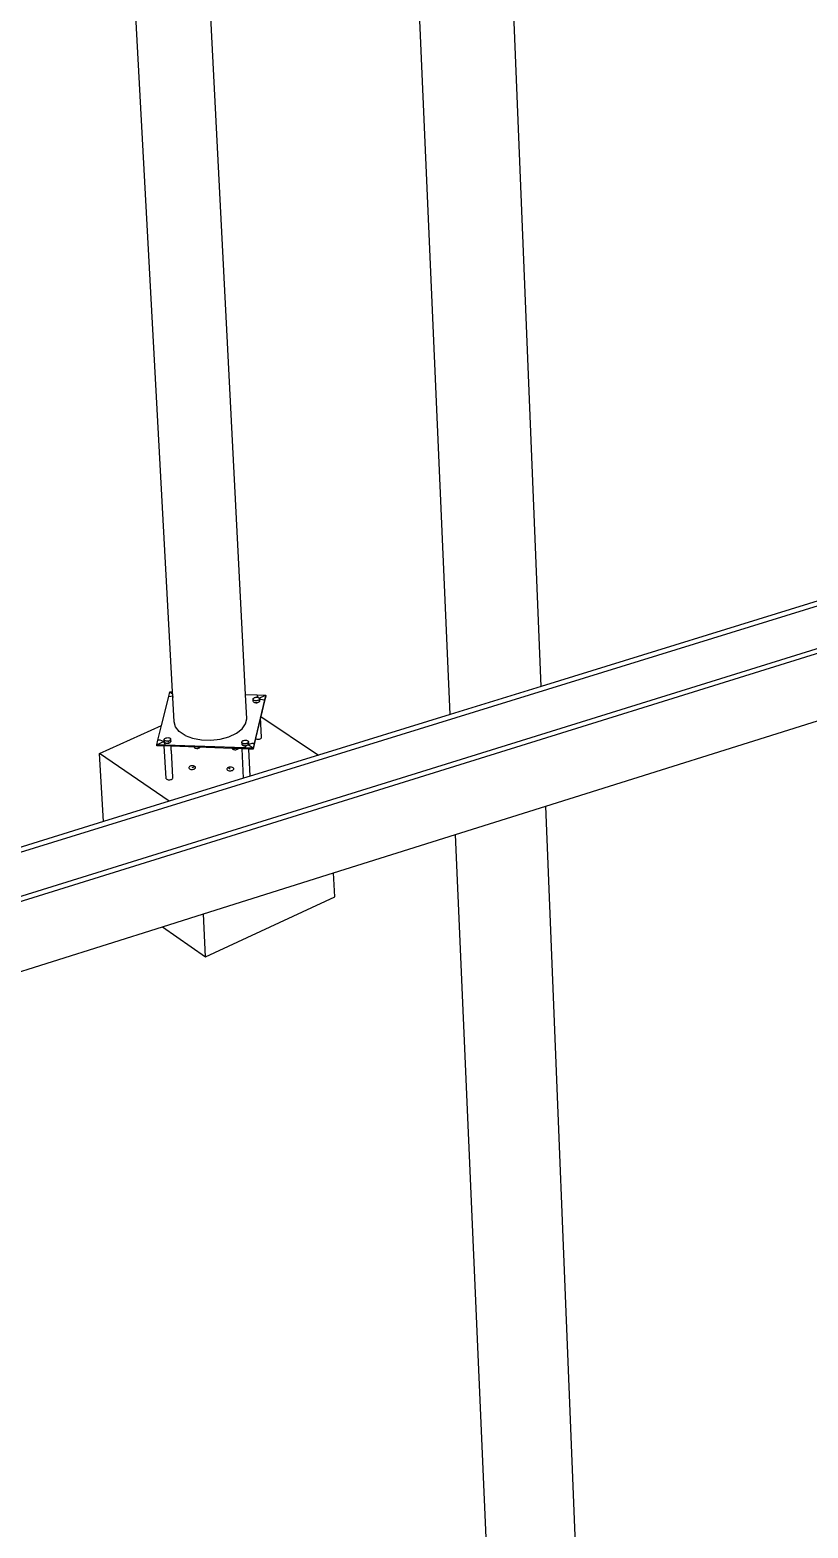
# Model space of a CAD drawing. Header units: inches. Extents: x -1339 to 1886, y -1058 to 789.
# Drawn here: x -308.1 to -155.8, y -192.8 to 100.8 of the extents above; entities that cross this region are included whole.
import ezdxf

# ---------------------------------------------------------------- set-up
doc = ezdxf.new("R2010")
doc.units = ezdxf.units.IN
doc.header["$MEASUREMENT"] = 0

msp = doc.modelspace()

# ---------------------------------------------------------------- linework, layer by layer
for p, q in [((1606.44, 532.39), (-531.31, -128.81)), ((-522.9, -135.29), (1614.06, 529.96)), ((1614.95, 529.68), (-521.92, -136.05)), ((-208.08, -27.86), (-214.93, 142.64)), ((-225.86, -33.36), (-233.32, 137.71)), ((-265.94, -29.43), (-273.96, 126.82)), ((-280.22, -28.92), (-288.44, 122.94)), ((-127.2, -2.87), (-208.08, -27.86)), ((-207.14, -51.33), (-126.64, -25.99)), ((-280.98, -29.81), (-280.76, -28.9)), ((-280.76, -28.9), (-280.22, -28.92)), ((-280.76, -28.9), (-280.2, -29.28)), ((-280.18, -29.59), (-280.22, -28.92)), ((-208.08, -27.86), (-225.86, -33.36)), ((-282.39, -35.51), (-280.98, -29.81)), ((-280.98, -29.81), (-280.55, -29.79)), ((-280.55, -29.79), (-280.18, -29.73)), ((-280.17, -29.84), (-280.19, -29.88)), ((-280.17, -29.84), (-280.19, -29.87)), ((-280.19, -29.88), (-280.19, -29.97)), ((-280.19, -29.97), (-280.16, -30.03)), ((-280.18, -29.59), (-280.18, -29.59)), ((-280.18, -29.73), (-280.18, -29.59)), ((-280.17, -29.84), (-280.18, -29.73)), ((-280.16, -29.95), (-280.17, -29.84)), ((-280.16, -29.96), (-280.16, -29.95)), ((-280.16, -30.03), (-280.16, -29.96)), ((-279.9, -34.8), (-280.16, -30.03)), ((-265.94, -29.43), (-263.64, -29.51)), ((-265.7, -34.19), (-265.94, -29.43)), ((-264.46, -30.3), (-264.41, -30.21)), ((-264.46, -30.39), (-264.46, -30.3)), ((-264.41, -30.48), (-264.46, -30.39)), ((-264.44, -30.64), (-264.46, -30.39)), ((-264.44, -30.64), (-264.46, -30.67)), ((-264.42, -30.58), (-264.44, -30.64)), ((-264.44, -30.67), (-264.41, -30.61)), ((-264.44, -30.76), (-264.44, -30.64)), ((-264.44, -30.76), (-264.44, -30.67)), ((-264.4, -30.85), (-264.44, -30.76)), ((-264.41, -30.57), (-264.42, -30.58)), ((-264.41, -30.21), (-264.33, -30.13)), ((-264.33, -30.56), (-264.41, -30.48)), ((-264.4, -30.85), (-264.31, -30.93)), ((-264.33, -30.13), (-264.21, -30.06)), ((-264.21, -30.62), (-264.33, -30.56)), ((-264.31, -30.93), (-264.19, -30.99)), ((-262.2, -30.48), (-264.24, -39.05)), ((-264.21, -30.06), (-264.07, -30.01)), ((-264.07, -30.66), (-264.21, -30.62)), ((-264.19, -30.99), (-264.05, -31.03)), ((-264.07, -30.01), (-263.91, -29.98)), ((-263.91, -30.67), (-264.07, -30.66)), ((-264.05, -31.03), (-263.89, -31.04)), ((-263.91, -29.98), (-263.74, -29.97)), ((-263.74, -30.67), (-263.91, -30.67)), ((-263.89, -31.04), (-263.72, -31.04)), ((-263.89, -31.06), (-263.72, -31.05)), ((-263.74, -29.97), (-263.58, -29.99)), ((-263.58, -30.64), (-263.74, -30.67)), ((-263.72, -31.04), (-263.56, -31.01)), ((-263.72, -31.05), (-263.55, -31.02)), ((-263.64, -29.51), (-263.64, -29.75)), ((-263.64, -29.51), (-261.99, -29.57)), ((-263.64, -29.75), (-263.53, -29.97)), ((-263.58, -29.99), (-263.48, -30.02)), ((-263.43, -30.59), (-263.58, -30.64)), ((-263.56, -31.01), (-263.41, -30.96)), ((-263.55, -31.02), (-263.4, -30.97)), ((-263.53, -29.97), (-263.48, -30.02)), ((-263.48, -30.02), (-263.43, -30.03)), ((-263.43, -30.03), (-263.31, -30.09)), ((-263.31, -30.52), (-263.43, -30.59)), ((-263.41, -30.96), (-263.3, -30.89)), ((-263.4, -30.97), (-263.28, -30.9)), ((-263.31, -30.09), (-263.23, -30.17)), ((-263.23, -30.44), (-263.31, -30.52)), ((-263.3, -30.89), (-263.21, -30.81)), ((-263.28, -30.9), (-263.19, -30.81)), ((-263.27, -30.13), (-262.01, -29.55)), ((-263.23, -30.17), (-263.2, -30.23)), ((-263.19, -30.35), (-263.23, -30.44)), ((-263.19, -30.53), (-263.23, -30.5)), ((-263.23, -30.53), (-263.21, -30.54)), ((-263.21, -30.54), (-263.17, -30.63)), ((-263.17, -30.72), (-263.21, -30.81)), ((-263.2, -30.23), (-263, -30.33)), ((-263.2, -30.23), (-263.19, -30.26)), ((-263.19, -30.26), (-263.19, -30.35)), ((-263.17, -30.57), (-263.19, -30.26)), ((-263.17, -30.57), (-263.19, -30.53)), ((-263.19, -30.81), (-263.15, -30.72)), ((-263.15, -30.62), (-263.17, -30.57)), ((-263.17, -30.63), (-263.17, -30.57)), ((-263.17, -30.63), (-263.17, -30.72)), ((-263.15, -30.72), (-263.15, -30.62)), ((-263, -30.33), (-262.62, -30.44)), ((-262.19, -30.66), (-262.92, -33.72)), ((-262.62, -30.44), (-262.2, -30.48)), ((-261.99, -29.57), (-262.2, -30.48)), ((-262.19, -30.66), (-262.2, -30.48)), ((-261.98, -29.75), (-262.19, -30.66)), ((-261.98, -29.75), (-261.99, -29.57)), ((-279.64, -35.8), (-279.9, -34.8)), ((-266.61, -36.18), (-265.92, -35.21)), ((-265.92, -35.21), (-265.7, -34.19)), ((-262.98, -33.95), (-263.96, -38.09)), ((-262.92, -33.72), (-262.98, -33.95)), ((-262.78, -37.78), (-262.98, -33.95)), ((-262.92, -33.72), (-251.67, -41.34)), ((-225.86, -33.36), (-251.67, -41.34)), ((-294.51, -41.02), (-282.39, -35.51)), ((-283.09, -38.37), (-282.39, -35.51)), ((-281.86, -38.22), (-281.82, -38.13)), ((-281.82, -38.13), (-281.74, -38.05)), ((-281.74, -38.05), (-281.62, -37.98)), ((-281.62, -37.98), (-281.47, -37.93)), ((-281.47, -37.93), (-281.31, -37.9)), ((-281.31, -37.9), (-281.14, -37.89)), ((-281.14, -37.89), (-280.98, -37.91)), ((-280.98, -37.91), (-280.83, -37.95)), ((-280.83, -37.95), (-280.72, -38.01)), ((-280.72, -38.01), (-280.63, -38.09)), ((-280.63, -38.09), (-280.59, -38.18)), ((-278.92, -36.71), (-279.64, -35.8)), ((-277.78, -37.46), (-278.92, -36.71)), ((-277.78, -37.46), (-276.29, -38.02)), ((-276.29, -38.02), (-274.57, -38.34)), ((-270.89, -38.18), (-269.18, -37.71)), ((-269.18, -37.71), (-267.72, -37.03)), ((-267.72, -37.03), (-266.61, -36.18)), ((-263.96, -38.09), (-264.23, -39.23)), ((-263.96, -38.09), (-263.84, -38.15)), ((-263.84, -38.15), (-263.69, -38.19)), ((-263.19, -38.17), (-263.04, -38.12)), ((-263.04, -38.12), (-262.91, -38.05)), ((-262.91, -38.05), (-262.83, -37.96)), ((-262.83, -37.96), (-262.78, -37.87)), ((-262.78, -37.87), (-262.78, -37.78)), ((-293.75, -54.34), (-294.51, -41.02)), ((-280.89, -50.37), (-294.51, -41.02)), ((-283.32, -39.29), (-283.09, -38.37)), ((-283.32, -39.29), (-281.99, -38.68)), ((-281.66, -39.35), (-283.32, -39.29)), ((-283.31, -39.47), (-283.32, -39.29)), ((-281.83, -39.52), (-283.31, -39.47)), ((-282.67, -38.42), (-283.09, -38.37)), ((-282.29, -38.52), (-282.67, -38.42)), ((-281.98, -38.68), (-282.29, -38.52)), ((-281.77, -38.88), (-281.98, -38.68)), ((-281.87, -38.31), (-281.86, -38.22)), ((-281.82, -38.4), (-281.87, -38.31)), ((-281.85, -38.57), (-281.87, -38.31)), ((-281.82, -38.5), (-281.87, -38.59)), ((-281.85, -38.57), (-281.87, -38.6)), ((-281.87, -38.6), (-281.87, -38.7)), ((-281.87, -38.7), (-281.83, -38.79)), ((-281.82, -38.51), (-281.85, -38.57)), ((-281.84, -38.68), (-281.85, -38.57)), ((-281.84, -38.59), (-281.82, -38.53)), ((-281.84, -38.68), (-281.84, -38.59)), ((-281.8, -38.77), (-281.84, -38.68)), ((-281.83, -38.79), (-281.74, -38.87)), ((-281.48, -45.87), (-281.83, -39.52)), ((-281.65, -39.53), (-281.83, -39.52)), ((-281.74, -38.48), (-281.82, -38.4)), ((-281.82, -38.49), (-281.82, -38.5)), ((-281.82, -38.5), (-281.82, -38.51)), ((-281.8, -38.77), (-281.72, -38.85)), ((-281.66, -39.11), (-281.77, -38.88)), ((-281.62, -38.54), (-281.74, -38.48)), ((-281.74, -38.87), (-281.62, -38.93)), ((-281.72, -38.85), (-281.6, -38.91)), ((-281.66, -39.35), (-281.66, -39.11)), ((-281.65, -39.53), (-281.66, -39.35)), ((-266.12, -39.91), (-281.66, -39.35)), ((-280.5, -39.57), (-281.65, -39.53)), ((-281.48, -38.58), (-281.62, -38.54)), ((-281.62, -38.93), (-281.47, -38.97)), ((-281.6, -38.91), (-281.46, -38.95)), ((-281.31, -38.6), (-281.48, -38.58)), ((-281.47, -38.97), (-281.3, -38.99)), ((-281.46, -38.95), (-281.29, -38.97)), ((-281.15, -38.59), (-281.31, -38.6)), ((-281.3, -38.98), (-281.12, -38.97)), ((-281.3, -38.99), (-281.13, -38.99)), ((-281.29, -38.97), (-281.13, -38.96)), ((-280.98, -38.56), (-281.15, -38.59)), ((-280.98, -38.64), (-281.14, -38.63)), ((-280.96, -38.93), (-281.13, -38.96)), ((-281.13, -38.99), (-280.96, -38.96)), ((-281.12, -38.97), (-280.95, -38.94)), ((-280.84, -38.51), (-280.98, -38.56)), ((-280.96, -38.93), (-280.82, -38.88)), ((-280.96, -38.96), (-280.81, -38.9)), ((-280.95, -38.94), (-280.8, -38.89)), ((-280.72, -38.44), (-280.84, -38.51)), ((-280.82, -38.88), (-280.7, -38.81)), ((-280.81, -38.9), (-280.68, -38.83)), ((-280.8, -38.89), (-280.68, -38.82)), ((-280.68, -38.4), (-280.72, -38.44)), ((-280.58, -38.65), (-280.71, -38.65)), ((-280.61, -38.73), (-280.7, -38.81)), ((-280.63, -38.36), (-280.68, -38.4)), ((-280.68, -38.4), (-280.61, -38.46)), ((-280.68, -38.82), (-280.59, -38.73)), ((-280.68, -38.83), (-280.6, -38.74)), ((-280.59, -38.45), (-280.66, -38.39)), ((-280.59, -38.27), (-280.63, -38.36)), ((-280.61, -38.46), (-280.57, -38.55)), ((-280.58, -38.65), (-280.61, -38.73)), ((-280.6, -38.74), (-280.55, -38.65)), ((-280.57, -38.55), (-280.59, -38.18)), ((-280.59, -38.18), (-280.59, -38.27)), ((-280.55, -38.54), (-280.59, -38.45)), ((-280.59, -38.73), (-280.55, -38.65)), ((-280.57, -38.64), (-280.58, -38.65)), ((-280.58, -38.65), (-280.55, -38.65)), ((-280.57, -38.55), (-280.57, -38.64)), ((-280.55, -38.64), (-280.55, -38.54)), ((-280.55, -38.65), (-280.55, -38.64)), ((-280.55, -38.64), (-280.55, -38.64)), ((-280.46, -40.39), (-280.5, -39.57)), ((-268.56, -40), (-280.5, -39.57)), ((-280.45, -40.4), (-280.46, -40.39)), ((-280.45, -40.5), (-280.46, -40.39)), ((-280.16, -45.72), (-280.45, -40.4)), ((-280.45, -40.5), (-280.45, -40.4)), ((-276.01, -39.73), (-275.98, -39.79)), ((-275.98, -39.79), (-275.9, -39.87)), ((-275.9, -39.87), (-275.77, -39.93)), ((-275.77, -39.93), (-275.63, -39.97)), ((-275.63, -39.97), (-275.46, -39.99)), ((-275.46, -39.99), (-275.29, -39.99)), ((-275.29, -39.99), (-275.12, -39.96)), ((-275.17, -39.76), (-274.97, -39.9)), ((-275.12, -39.96), (-274.97, -39.9)), ((-274.97, -39.9), (-274.85, -39.83)), ((-274.85, -39.83), (-274.79, -39.78)), ((-274.57, -38.34), (-272.72, -38.39)), ((-272.72, -38.39), (-270.89, -38.18)), ((-268.56, -40), (-268.53, -40.06)), ((-267.34, -40.04), (-268.56, -40)), ((-268.53, -40.06), (-268.44, -40.14)), ((-268.44, -40.14), (-268.17, -40.01)), ((-268.44, -40.14), (-268.32, -40.2)), ((-268.32, -40.2), (-268.17, -40.24)), ((-268.17, -40.24), (-268.01, -40.26)), ((-268.01, -40.26), (-267.83, -40.25)), ((-267.83, -40.25), (-267.67, -40.22)), ((-267.67, -40.22), (-267.52, -40.17)), ((-267.52, -40.17), (-267.39, -40.1)), ((-267.39, -40.1), (-267.34, -40.04)), ((-266.6, -40.07), (-267.34, -40.04)), ((-266.65, -39.08), (-266.65, -39.17)), ((-266.65, -39.17), (-266.61, -39.26)), ((-266.64, -38.72), (-266.59, -38.63)), ((-266.64, -38.81), (-266.64, -38.72)), ((-266.59, -38.9), (-266.64, -38.81)), ((-266.62, -39.18), (-266.64, -38.81)), ((-266.6, -39), (-266.64, -39.09)), ((-266.62, -39.09), (-266.58, -39)), ((-266.62, -39.18), (-266.62, -39.09)), ((-266.58, -39.27), (-266.62, -39.18)), ((-266.61, -39.26), (-266.52, -39.34)), ((-266.54, -38.95), (-266.6, -39)), ((-266.31, -45.86), (-266.6, -40.07)), ((-266.11, -40.09), (-266.6, -40.07)), ((-266.59, -38.63), (-266.51, -38.55)), ((-266.53, -38.96), (-266.59, -38.9)), ((-266.58, -39), (-266.53, -38.96)), ((-266.49, -39.35), (-266.58, -39.27)), ((-266.51, -38.98), (-266.53, -38.96)), ((-266.52, -39.34), (-266.4, -39.41)), ((-266.51, -38.55), (-266.39, -38.48)), ((-266.39, -39.04), (-266.51, -38.98)), ((-266.49, -39.35), (-266.37, -39.41)), ((-266.4, -39.41), (-266.25, -39.45)), ((-266.39, -38.48), (-266.25, -38.43)), ((-266.25, -39.08), (-266.39, -39.04)), ((-266.23, -39.45), (-266.37, -39.41)), ((-266.25, -38.43), (-266.08, -38.4)), ((-266.08, -39.1), (-266.25, -39.08)), ((-266.25, -39.45), (-266.08, -39.47)), ((-266.23, -39.45), (-266.07, -39.47)), ((-266.01, -39.67), (-266.12, -39.91)), ((-266.11, -40.09), (-266.12, -39.91)), ((-264.46, -39.97), (-266.12, -39.91)), ((-265.27, -40.12), (-266.11, -40.09)), ((-266.08, -38.4), (-265.92, -38.39)), ((-265.92, -39.09), (-266.08, -39.1)), ((-266.08, -39.47), (-266.07, -39.47)), ((-266.07, -39.47), (-265.9, -39.46)), ((-266.07, -39.48), (-265.89, -39.47)), ((-265.79, -39.46), (-266.01, -39.67)), ((-265.92, -38.39), (-265.75, -38.41)), ((-265.75, -39.06), (-265.92, -39.09)), ((-265.75, -39.43), (-265.9, -39.46)), ((-265.89, -39.47), (-265.73, -39.44)), ((-265.75, -39.43), (-265.79, -39.46)), ((-265.75, -38.41), (-265.61, -38.45)), ((-265.61, -39.01), (-265.75, -39.06)), ((-265.75, -39.43), (-265.74, -39.43)), ((-265.59, -39.38), (-265.74, -39.43)), ((-265.73, -39.44), (-265.58, -39.39)), ((-265.61, -38.45), (-265.49, -38.51)), ((-265.49, -38.94), (-265.61, -39.01)), ((-265.59, -39.38), (-265.5, -39.32)), ((-265.58, -39.39), (-265.45, -39.32)), ((-265.5, -39.32), (-265.47, -39.31)), ((-265.49, -38.51), (-265.41, -38.59)), ((-265.41, -38.86), (-265.49, -38.94)), ((-265.47, -39.31), (-265.46, -39.31)), ((-265.46, -39.31), (-265.4, -39.25)), ((-265.45, -39.29), (-265.41, -39.25)), ((-265.45, -39.29), (-265.45, -39.29)), ((-265.44, -39.3), (-265.45, -39.29)), ((-265.45, -39.32), (-265.44, -39.3)), ((-265.44, -39.3), (-265.37, -39.23)), ((-264.46, -39.97), (-265.44, -39.3)), ((-265.41, -38.59), (-265.36, -38.67)), ((-265.36, -38.77), (-265.41, -38.86)), ((-265.41, -39.25), (-265.39, -39.23)), ((-265.4, -39.25), (-265.41, -39.25)), ((-265.38, -38.94), (-265.4, -38.91)), ((-265.37, -38.95), (-265.4, -38.92)), ((-265.4, -38.94), (-265.39, -38.96)), ((-265.1, -39.14), (-265.4, -39.25)), ((-265.4, -39.25), (-265.38, -39.22)), ((-265.39, -38.96), (-265.34, -39.04)), ((-265.35, -39.15), (-265.39, -39.23)), ((-265.35, -39.15), (-265.39, -39.15)), ((-265.38, -38.94), (-265.35, -39)), ((-265.38, -39.22), (-265.33, -39.13)), ((-265.37, -38.95), (-265.37, -38.95)), ((-265.32, -39.04), (-265.37, -38.95)), ((-265.37, -39.23), (-265.33, -39.15)), ((-265.36, -38.67), (-265.36, -38.77)), ((-265.35, -39), (-265.36, -38.67)), ((-265.33, -39.03), (-265.35, -39)), ((-265.34, -39.04), (-265.35, -39)), ((-265.34, -39.14), (-265.35, -39.15)), ((-265.34, -39.04), (-265.34, -39.14)), ((-265.33, -39.13), (-265.33, -39.03)), ((-265.33, -39.15), (-265.32, -39.14)), ((-265.32, -39.14), (-265.32, -39.04)), ((-265.32, -39.14), (-265.32, -39.14)), ((-265, -45.46), (-265.27, -40.12)), ((-264.45, -40.15), (-265.27, -40.12)), ((-264.68, -39.06), (-265.1, -39.14)), ((-264.24, -39.05), (-264.68, -39.06)), ((-264.24, -39.05), (-264.46, -39.97)), ((-264.45, -40.15), (-264.46, -39.97)), ((-264.23, -39.23), (-264.45, -40.15)), ((-264.23, -39.23), (-264.24, -39.05)), ((-263.69, -38.19), (-263.53, -38.21)), ((-263.53, -38.21), (-263.35, -38.21)), ((-263.35, -38.21), (-263.19, -38.17)), ((-276.99, -43.65), (-277.03, -43.74)), ((-277.03, -43.74), (-277.03, -43.83)), ((-277.03, -43.83), (-276.99, -43.93)), ((-276.9, -43.56), (-276.99, -43.65)), ((-276.99, -43.93), (-276.9, -44)), ((-276.78, -43.49), (-276.9, -43.56)), ((-276.9, -44), (-276.78, -44.07)), ((-276.63, -43.43), (-276.78, -43.49)), ((-276.46, -43.4), (-276.63, -43.43)), ((-276.29, -43.4), (-276.46, -43.4)), ((-276.37, -43.76), (-275.85, -43.52)), ((-276.12, -43.42), (-276.29, -43.4)), ((-275.97, -43.46), (-276.12, -43.42)), ((-275.85, -43.52), (-275.97, -43.46)), ((-275.97, -44.04), (-275.85, -43.97)), ((-275.76, -43.6), (-275.85, -43.52)), ((-275.85, -43.97), (-275.76, -43.88)), ((-275.72, -43.69), (-275.76, -43.6)), ((-275.76, -43.88), (-275.72, -43.79)), ((-275.72, -43.79), (-275.72, -43.69)), ((-269.52, -43.91), (-269.57, -44.01)), ((-269.57, -44.01), (-269.57, -44.1)), ((-269.44, -43.83), (-269.52, -43.91)), ((-269.31, -43.76), (-269.44, -43.83)), ((-269.16, -43.7), (-269.31, -43.76)), ((-269.31, -43.76), (-268.91, -44.03)), ((-268.99, -43.67), (-269.16, -43.7)), ((-268.82, -43.67), (-268.99, -43.67)), ((-268.65, -43.69), (-268.82, -43.67)), ((-268.5, -43.73), (-268.65, -43.69)), ((-268.38, -43.79), (-268.5, -43.73)), ((-268.29, -43.87), (-268.38, -43.79)), ((-268.25, -43.96), (-268.29, -43.87)), ((-268.25, -44.06), (-268.25, -43.96)), ((-251.67, -41.34), (-265, -45.46)), ((-281.44, -45.96), (-281.48, -45.87)), ((-281.44, -45.96), (-281.35, -46.04)), ((-281.35, -46.04), (-281.23, -46.1)), ((-281.23, -46.1), (-281.08, -46.14)), ((-281.08, -46.14), (-280.91, -46.16)), ((-280.91, -46.16), (-280.74, -46.16)), ((-266.31, -45.86), (-280.89, -50.37)), ((-280.74, -46.16), (-280.57, -46.12)), ((-280.57, -46.12), (-280.42, -46.07)), ((-280.42, -46.07), (-280.29, -46)), ((-280.29, -46), (-280.21, -45.91)), ((-280.21, -45.91), (-280.16, -45.82)), ((-280.16, -45.72), (-280.17, -45.71)), ((-280.16, -45.82), (-280.16, -45.72)), ((-276.78, -44.07), (-276.63, -44.11)), ((-276.63, -44.11), (-276.46, -44.13)), ((-276.46, -44.13), (-276.29, -44.12)), ((-276.29, -44.12), (-276.12, -44.09)), ((-276.12, -44.09), (-275.97, -44.04)), ((-269.57, -44.1), (-269.52, -44.19)), ((-269.52, -44.19), (-269.44, -44.27)), ((-269.44, -44.27), (-269.31, -44.34)), ((-269.31, -44.34), (-269.16, -44.38)), ((-269.16, -44.38), (-269, -44.4)), ((-269, -44.4), (-268.82, -44.39)), ((-268.82, -44.39), (-268.66, -44.36)), ((-268.66, -44.36), (-268.51, -44.31)), ((-268.51, -44.31), (-268.38, -44.23)), ((-268.38, -44.23), (-268.3, -44.15)), ((-268.3, -44.15), (-268.25, -44.06)), ((-265, -45.46), (-266.31, -45.86)), ((-280.89, -50.37), (-293.75, -54.34)), ((-224.83, -56.89), (-207.14, -51.33)), ((-198.3, -271.26), (-207.14, -51.33)), ((-293.75, -54.34), (-389.14, -83.82)), ((-248.71, -64.41), (-224.83, -56.89)), ((-215.2, -277.47), (-224.83, -56.89)), ((-274.18, -72.43), (-248.71, -64.41)), ((-248.48, -69.07), (-248.71, -64.41)), ((-273.74, -80.81), (-248.48, -69.07)), ((-282.19, -74.95), (-274.18, -72.43)), ((-273.74, -80.81), (-274.18, -72.43)), ((-359.13, -99.16), (-282.19, -74.95)), ((-282.19, -74.95), (-273.74, -80.81))]:
    msp.add_line(p, q)

doc.saveas('drawing.dxf')
